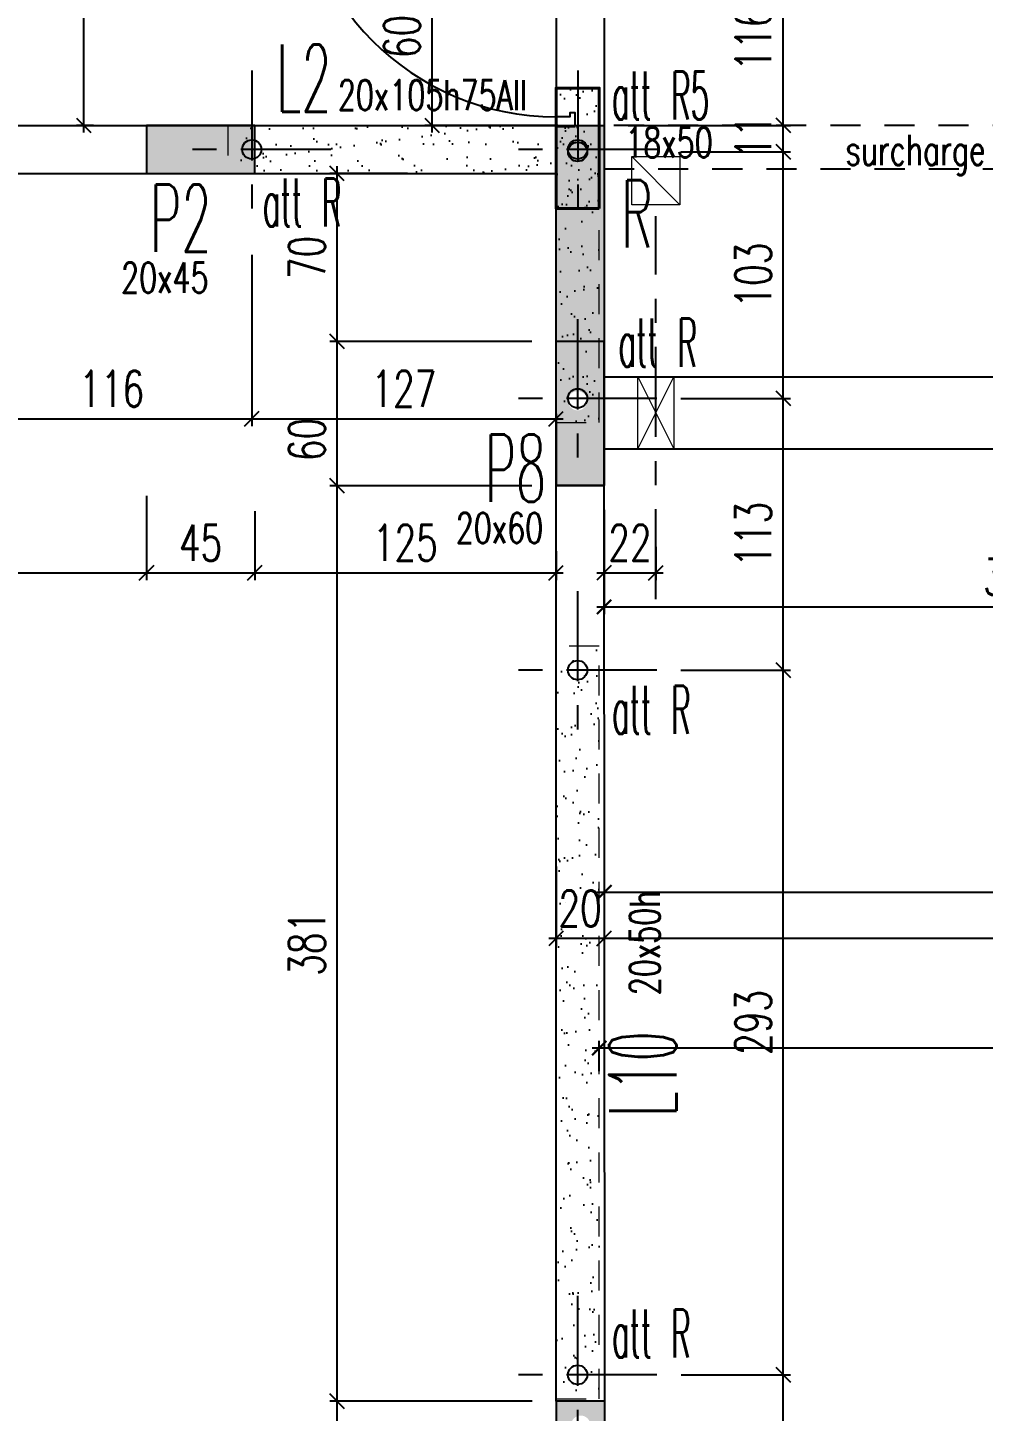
# Model space of a CAD drawing. Extents: x 308 to 787, y -199 to -146.
# Drawn here: x 321.9 to 325.88, y -170.14 to -164.39 of the extents above; entities that cross this region are included whole.
import ezdxf

# ---------------------------------------------------------------- set-up
doc = ezdxf.new("R2010")
doc.units = 0
doc.header["$LTSCALE"] = 0.5
doc.header["$MEASUREMENT"] = 0
for name, pattern in [('AXES2', [1.125, 0.75, -0.125, 0.125, -0.125]), ('CACHE', [0.375, 0.25, -0.125]), ('CONTINU', [0]), ('DISCONTINU2', [0.375, 0.25, -0.125])]:
    doc.linetypes.add(name, pattern=pattern)
doc.layers.get('0').update_dxf_attribs({"linetype": 'CONTINUOUS'})
doc.layers.get('DEFPOINTS').update_dxf_attribs({"linetype": 'CONTINUOUS'})
doc.layers.add('00 - RESERVATIONS SPEC Plombier', color=90, linetype='CONTINUOUS', lineweight=20)
doc.layers.add('TPFI poteaux', color=1, linetype='CONTINUOUS', lineweight=40)
for name, color, linetype in [('_ SERTI RESERVATION', 210, 'CACHE'), ('AXES', 6, 'AXES2'), ('COTATION', 7, 'CONTINUOUS'), ('MURS', 3, 'CONTINUOUS'), ('POCHAGE', 254, 'CONTINUOUS'), ('POTEAUX', 1, 'CONTINUOUS'), ('POUTRES', 2, 'CONTINUOUS'), ('RAID', 1, 'CONTINUOUS'), ('RDC', 7, 'DISCONTINU2'), ('REPERAGE', 4, 'CONTINUOUS'), ('REPERE-POT', 4, 'CONTINUOUS'), ('REPERE-POUT', 4, 'CONTINUOUS'), ('REPERE-RAID', 4, 'CONTINUOUS'), ('TPFI cloisonsSAAD', 4, 'CONTINUOUS')]:
    doc.layers.add(name, color=color, linetype=linetype)
doc.styles.add('ROMANS8', font='romans.shx', dxfattribs={"width": 0.7})
doc.styles.get("Standard").update_dxf_attribs({"font": 'txt.shx'})
doc.dimstyles.new('COT50 cm', dxfattribs={"dimtxt": 0.15, "dimasz": 0.06, "dimexe": 0.03, "dimexo": 0.1, "dimgap": 0.05, "dimtad": 1, "dimdec": 0, "dimlfac": 100, "dimzin": 0, "dimdsep": 46, "dimtxsty": 'ROMANS8', "dimblk1": 'OBLIQUE', "dimblk2": 'OBLIQUE', "dimsah": 1, "dimcen": 0.03, "dimdle": 0.03, "dimclrt": 1, "dimadec": 0, "dimazin": 0, "dimtfac": 1, "dimtdec": 0, "dimtmove": 0, "dimatfit": 3, "dimfxl": 0, "dimtolj": 1, "dimtzin": 0, "dimlwd": -1, "dimlwe": -1, "dimarcsym": 0})
pattern_1 = [(37.5, (-513.79323, 160.44126), (-0.004409535, 0.134877664), [0, -0.1064, 0, -0.119, 0, -0.11375]), (7.5, (-513.79323, 160.44126), (0.12388437, 0.197550225), [0, -0.0574, 0, -0.0959, 0, -0.03675]), (327.5, (-513.87933, 160.44126), (0.21798993, 0.000396134), [0, -0.035, 0, -0.126, 0, -0.1645]), (317.5, (-513.87933, 160.44126), (0.21042886, 0.06143729), [0, -0.0175, 0, -0.0826, 0, -0.0945])]

# ---------------------------------------------------------------- blocks, each defined once
blk = doc.blocks.new('_Oblique')
at = {"layer": 'COTATION', "color": 0, "lineweight": -2}
blk.add_line((-0.5, -0.5), (0.5, 0.5), dxfattribs=at)
blk = doc.blocks.new('*D124')
at = {"layer": 'COTATION', "color": 0, "transparency": 16777216}
for p, q in [((322.3063, -163.4315), (322.1051, -163.4315)), ((322.1351, -164.8263), (322.1351, -163.4015)), ((322.1763, -164.7963), (322.1051, -164.7963))]:
    blk.add_line(p, q, dxfattribs=at)
at = {"layer": 'DEFPOINTS', "color": 0, "transparency": 16777216}
for p in [(322.1351, -163.4315), (322.4063, -163.4315), (322.2763, -164.7963)]:
    blk.add_point(p, dxfattribs=at)
at = {"layer": 'COTATION', "color": 0, "transparency": 16777216, "xscale": 0.06, "yscale": 0.06, "zscale": 0.06}
for p, rotation in [((322.1351, -163.4315), 90), ((322.1351, -164.7963), 270)]:
    blk.add_blockref('_Oblique', p, dxfattribs=dict(at, rotation=rotation))
at = {"layer": 'COTATION', "color": 1, "transparency": 16777216, "insert": (322.0101, -164.1139), "char_height": 0.15, "attachment_point": 5, "rotation": 90, "style": 'ROMANS8'}
blk.add_mtext('\\A1;136', dxfattribs=at)
blk = doc.blocks.new('*D132')
at = {"layer": 'COTATION', "color": 0, "transparency": 16777216}
for p, q in [((321.669, -165.0963), (321.669, -166.0465)), ((322.8339, -165.3351), (322.8339, -166.0465)), ((321.639, -166.0165), (322.8639, -166.0165))]:
    blk.add_line(p, q, dxfattribs=at)
at = {"layer": 'DEFPOINTS', "color": 0, "transparency": 16777216}
for p in [(321.669, -164.9963), (322.8339, -165.2351), (322.8339, -166.0165)]:
    blk.add_point(p, dxfattribs=at)
at = {"layer": 'COTATION', "color": 0, "transparency": 16777216, "xscale": 0.06, "yscale": 0.06, "zscale": 0.06, "rotation": 180}
blk.add_blockref('_Oblique', (321.669, -166.0165), dxfattribs=at)
at = {"layer": 'COTATION', "color": 0, "transparency": 16777216, "xscale": 0.06, "yscale": 0.06, "zscale": 0.06}
blk.add_blockref('_Oblique', (322.8339, -166.0165), dxfattribs=at)
at = {"layer": 'COTATION', "color": 1, "transparency": 16777216, "insert": (322.2514, -165.8915), "char_height": 0.15, "attachment_point": 5, "style": 'ROMANS8'}
blk.add_mtext('\\A1;116', dxfattribs=at)
blk = doc.blocks.new('*D133')
at = {"layer": 'COTATION', "color": 0, "transparency": 16777216}
for p, q in [((322.8339, -165.3351), (322.8339, -166.0465)), ((322.8039, -166.0165), (324.1291, -166.0165)), ((324.0991, -166.0165), (324.0991, -166.0465))]:
    blk.add_line(p, q, dxfattribs=at)
at = {"layer": 'DEFPOINTS', "color": 0, "transparency": 16777216}
for p in [(322.8339, -165.2351), (324.0991, -165.9942), (324.0991, -166.0165)]:
    blk.add_point(p, dxfattribs=at)
at = {"layer": 'COTATION', "color": 0, "transparency": 16777216, "xscale": 0.06, "yscale": 0.06, "zscale": 0.06, "rotation": 180}
blk.add_blockref('_Oblique', (322.8339, -166.0165), dxfattribs=at)
at = {"layer": 'COTATION', "color": 0, "transparency": 16777216, "xscale": 0.06, "yscale": 0.06, "zscale": 0.06}
blk.add_blockref('_Oblique', (324.0991, -166.0165), dxfattribs=at)
at = {"layer": 'COTATION', "color": 1, "transparency": 16777216, "insert": (323.4665, -165.8915), "char_height": 0.15, "attachment_point": 5, "style": 'ROMANS8'}
blk.add_mtext('\\A1;127', dxfattribs=at)
blk = doc.blocks.new('*D135')
at = {"layer": 'COTATION', "color": 0, "transparency": 16777216}
for p, q in [((317.4993, -166.2249), (317.4993, -166.6866)), ((322.396, -166.3359), (322.396, -166.6866)), ((317.4693, -166.6566), (322.426, -166.6566))]:
    blk.add_line(p, q, dxfattribs=at)
at = {"layer": 'DEFPOINTS', "color": 0, "transparency": 16777216}
for p in [(317.4993, -166.1249), (322.396, -166.2359), (322.396, -166.6566)]:
    blk.add_point(p, dxfattribs=at)
at = {"layer": 'COTATION', "color": 0, "transparency": 16777216, "xscale": 0.06, "yscale": 0.06, "zscale": 0.06, "rotation": 180}
blk.add_blockref('_Oblique', (317.4993, -166.6566), dxfattribs=at)
at = {"layer": 'COTATION', "color": 0, "transparency": 16777216, "xscale": 0.06, "yscale": 0.06, "zscale": 0.06}
blk.add_blockref('_Oblique', (322.396, -166.6566), dxfattribs=at)
at = {"layer": 'COTATION', "color": 1, "transparency": 16777216, "insert": (319.9476, -166.5316), "char_height": 0.15, "attachment_point": 5, "style": 'ROMANS8'}
blk.add_mtext('\\A1;490', dxfattribs=at)
blk = doc.blocks.new('*D136')
at = {"layer": 'COTATION', "color": 0, "transparency": 16777216}
for p, q in [((322.396, -166.3359), (322.396, -166.6866)), ((322.846, -166.4008), (322.846, -166.6866)), ((322.366, -166.6566), (322.876, -166.6566))]:
    blk.add_line(p, q, dxfattribs=at)
at = {"layer": 'DEFPOINTS', "color": 0, "transparency": 16777216}
for p in [(322.396, -166.2359), (322.846, -166.3008), (322.846, -166.6566)]:
    blk.add_point(p, dxfattribs=at)
at = {"layer": 'COTATION', "color": 0, "transparency": 16777216, "xscale": 0.06, "yscale": 0.06, "zscale": 0.06, "rotation": 180}
blk.add_blockref('_Oblique', (322.396, -166.6566), dxfattribs=at)
at = {"layer": 'COTATION', "color": 0, "transparency": 16777216, "xscale": 0.06, "yscale": 0.06, "zscale": 0.06}
blk.add_blockref('_Oblique', (322.846, -166.6566), dxfattribs=at)
at = {"layer": 'COTATION', "color": 1, "transparency": 16777216, "insert": (322.621, -166.5316), "char_height": 0.15, "attachment_point": 5, "style": 'ROMANS8'}
blk.add_mtext('\\A1;45', dxfattribs=at)
blk = doc.blocks.new('*D137')
at = {"layer": 'COTATION', "color": 0, "transparency": 16777216}
for p, q in [((322.846, -166.4008), (322.846, -166.6866)), ((324.0992, -166.5671), (324.0992, -166.6866)), ((322.816, -166.6566), (324.1292, -166.6566))]:
    blk.add_line(p, q, dxfattribs=at)
at = {"layer": 'DEFPOINTS', "color": 0, "transparency": 16777216}
for p in [(322.846, -166.3008), (324.0992, -166.4671), (324.0992, -166.6566)]:
    blk.add_point(p, dxfattribs=at)
at = {"layer": 'COTATION', "color": 0, "transparency": 16777216, "xscale": 0.06, "yscale": 0.06, "zscale": 0.06, "rotation": 180}
blk.add_blockref('_Oblique', (322.846, -166.6566), dxfattribs=at)
at = {"layer": 'COTATION', "color": 0, "transparency": 16777216, "xscale": 0.06, "yscale": 0.06, "zscale": 0.06}
blk.add_blockref('_Oblique', (324.0992, -166.6566), dxfattribs=at)
at = {"layer": 'COTATION', "color": 1, "transparency": 16777216, "insert": (323.4726, -166.5316), "char_height": 0.15, "attachment_point": 5, "style": 'ROMANS8'}
blk.add_mtext('\\A1;125', dxfattribs=at)
blk = doc.blocks.new('*D141')
at = {"layer": 'COTATION', "color": 0, "transparency": 16777216}
for p, q in [((323.9997, -170.1007), (323.1585, -170.1007)), ((323.1885, -172.0712), (323.1885, -170.0707)), ((323.9992, -172.0412), (323.1585, -172.0412))]:
    blk.add_line(p, q, dxfattribs=at)
at = {"layer": 'DEFPOINTS', "color": 0, "transparency": 16777216}
for p in [(323.1885, -170.1007), (324.0997, -170.1007), (324.0992, -172.0412)]:
    blk.add_point(p, dxfattribs=at)
at = {"layer": 'COTATION', "color": 0, "transparency": 16777216, "xscale": 0.06, "yscale": 0.06, "zscale": 0.06}
for p, rotation in [((323.1885, -170.1007), 90), ((323.1885, -172.0412), 270)]:
    blk.add_blockref('_Oblique', p, dxfattribs=dict(at, rotation=rotation))
at = {"layer": 'COTATION', "color": 1, "transparency": 16777216, "insert": (323.0635, -171.071), "char_height": 0.15, "attachment_point": 5, "rotation": 90, "style": 'ROMANS8'}
blk.add_mtext('\\A1;194', dxfattribs=at)
blk = doc.blocks.new('*D142')
at = {"layer": 'COTATION', "color": 0, "transparency": 16777216}
for p, q in [((323.9992, -166.2944), (323.1585, -166.2944)), ((323.1885, -170.1307), (323.1885, -166.2644)), ((323.9997, -170.1007), (323.1585, -170.1007))]:
    blk.add_line(p, q, dxfattribs=at)
at = {"layer": 'DEFPOINTS', "color": 0, "transparency": 16777216}
for p in [(323.1885, -166.2944), (324.0992, -166.2944), (324.0997, -170.1007)]:
    blk.add_point(p, dxfattribs=at)
at = {"layer": 'COTATION', "color": 0, "transparency": 16777216, "xscale": 0.06, "yscale": 0.06, "zscale": 0.06}
for p, rotation in [((323.1885, -166.2944), 90), ((323.1885, -170.1007), 270)]:
    blk.add_blockref('_Oblique', p, dxfattribs=dict(at, rotation=rotation))
at = {"layer": 'COTATION', "color": 1, "transparency": 16777216, "insert": (323.0635, -168.1975), "char_height": 0.15, "attachment_point": 5, "rotation": 90, "style": 'ROMANS8'}
blk.add_mtext('\\A1;381', dxfattribs=at)
blk = doc.blocks.new('*D143')
at = {"layer": 'COTATION', "color": 0, "transparency": 16777216}
for p, q in [((323.1885, -166.3244), (323.1885, -165.6643)), ((323.9991, -165.6943), (323.1585, -165.6943)), ((323.9992, -166.2944), (323.1585, -166.2944))]:
    blk.add_line(p, q, dxfattribs=at)
at = {"layer": 'DEFPOINTS', "color": 0, "transparency": 16777216}
for p in [(323.1885, -165.6943), (324.0991, -165.6943), (324.0992, -166.2944)]:
    blk.add_point(p, dxfattribs=at)
at = {"layer": 'COTATION', "color": 0, "transparency": 16777216, "xscale": 0.06, "yscale": 0.06, "zscale": 0.06}
for p, rotation in [((323.1885, -165.6943), 90), ((323.1885, -166.2944), 270)]:
    blk.add_blockref('_Oblique', p, dxfattribs=dict(at, rotation=rotation))
at = {"layer": 'COTATION', "color": 1, "transparency": 16777216, "insert": (323.0635, -166.1023), "char_height": 0.15, "attachment_point": 5, "rotation": 90, "style": 'ROMANS8'}
blk.add_mtext('\\A1;60', dxfattribs=at)
blk = doc.blocks.new('*D144')
at = {"layer": 'COTATION', "color": 0, "transparency": 16777216}
for p, q in [((323.1885, -165.7243), (323.1885, -164.9665)), ((323.4812, -164.9965), (323.1585, -164.9965)), ((323.9991, -165.6943), (323.1585, -165.6943))]:
    blk.add_line(p, q, dxfattribs=at)
at = {"layer": 'DEFPOINTS', "color": 0, "transparency": 16777216}
for p in [(323.1885, -164.9965), (323.5812, -164.9965), (324.0991, -165.6943)]:
    blk.add_point(p, dxfattribs=at)
at = {"layer": 'COTATION', "color": 0, "transparency": 16777216, "xscale": 0.06, "yscale": 0.06, "zscale": 0.06}
for p, rotation in [((323.1885, -164.9965), 90), ((323.1885, -165.6943), 270)]:
    blk.add_blockref('_Oblique', p, dxfattribs=dict(at, rotation=rotation))
at = {"layer": 'COTATION', "color": 1, "transparency": 16777216, "insert": (323.0635, -165.3454), "char_height": 0.15, "attachment_point": 5, "rotation": 90, "style": 'ROMANS8'}
blk.add_mtext('\\A1;70', dxfattribs=at)
blk = doc.blocks.new('*D150')
at = {"layer": 'COTATION', "color": 0, "transparency": 16777216}
for p, q in [((324.6194, -169.9913), (325.0743, -169.9913)), ((325.0443, -171.1513), (325.0443, -169.9613)), ((324.6194, -171.1213), (325.0743, -171.1213))]:
    blk.add_line(p, q, dxfattribs=at)
at = {"layer": 'DEFPOINTS', "color": 0, "transparency": 16777216}
for p in [(324.5194, -169.9913), (325.0443, -169.9913), (324.5194, -171.1213)]:
    blk.add_point(p, dxfattribs=at)
at = {"layer": 'COTATION', "color": 0, "transparency": 16777216, "xscale": 0.06, "yscale": 0.06, "zscale": 0.06}
for p, rotation in [((325.0443, -169.9913), 90), ((325.0443, -171.1213), 270)]:
    blk.add_blockref('_Oblique', p, dxfattribs=dict(at, rotation=rotation))
at = {"layer": 'COTATION', "color": 1, "transparency": 16777216, "insert": (324.9193, -170.5563), "char_height": 0.15, "attachment_point": 5, "rotation": 90, "style": 'ROMANS8'}
blk.add_mtext('\\A1;113', dxfattribs=at)
blk = doc.blocks.new('*D151')
at = {"layer": 'COTATION', "color": 0, "transparency": 16777216}
for p, q in [((324.6178, -167.0613), (325.0743, -167.0613)), ((325.0443, -170.0213), (325.0443, -167.0313)), ((324.6194, -169.9913), (325.0743, -169.9913))]:
    blk.add_line(p, q, dxfattribs=at)
at = {"layer": 'DEFPOINTS', "color": 0, "transparency": 16777216}
for p in [(324.5178, -167.0613), (325.0443, -167.0613), (324.5194, -169.9913)]:
    blk.add_point(p, dxfattribs=at)
at = {"layer": 'COTATION', "color": 0, "transparency": 16777216, "xscale": 0.06, "yscale": 0.06, "zscale": 0.06}
for p, rotation in [((325.0443, -167.0613), 90), ((325.0443, -169.9913), 270)]:
    blk.add_blockref('_Oblique', p, dxfattribs=dict(at, rotation=rotation))
at = {"layer": 'COTATION', "color": 1, "transparency": 16777216, "insert": (324.9193, -168.5263), "char_height": 0.15, "attachment_point": 5, "rotation": 90, "style": 'ROMANS8'}
blk.add_mtext('\\A1;293', dxfattribs=at)
blk = doc.blocks.new('*D152')
at = {"layer": 'COTATION', "color": 0, "transparency": 16777216}
for p, q in [((325.0443, -167.0913), (325.0443, -165.9013)), ((324.6178, -165.9313), (325.0743, -165.9313)), ((324.6178, -167.0613), (325.0743, -167.0613))]:
    blk.add_line(p, q, dxfattribs=at)
at = {"layer": 'DEFPOINTS', "color": 0, "transparency": 16777216}
for p in [(324.5178, -165.9313), (325.0443, -165.9313), (324.5178, -167.0613)]:
    blk.add_point(p, dxfattribs=at)
at = {"layer": 'COTATION', "color": 0, "transparency": 16777216, "xscale": 0.06, "yscale": 0.06, "zscale": 0.06}
for p, rotation in [((325.0443, -165.9313), 90), ((325.0443, -167.0613), 270)]:
    blk.add_blockref('_Oblique', p, dxfattribs=dict(at, rotation=rotation))
at = {"layer": 'COTATION', "color": 1, "transparency": 16777216, "insert": (324.9193, -166.4963), "char_height": 0.15, "attachment_point": 5, "rotation": 90, "style": 'ROMANS8'}
blk.add_mtext('\\A1;113', dxfattribs=at)
blk = doc.blocks.new('*D153')
at = {"layer": 'COTATION', "color": 0, "transparency": 16777216}
for p, q in [((325.0443, -165.9613), (325.0443, -164.8762)), ((324.6181, -164.9062), (325.0743, -164.9062)), ((324.6178, -165.9313), (325.0743, -165.9313))]:
    blk.add_line(p, q, dxfattribs=at)
at = {"layer": 'DEFPOINTS', "color": 0, "transparency": 16777216}
for p in [(324.5181, -164.9062), (325.0443, -164.9062), (324.5178, -165.9313)]:
    blk.add_point(p, dxfattribs=at)
at = {"layer": 'COTATION', "color": 0, "transparency": 16777216, "xscale": 0.06, "yscale": 0.06, "zscale": 0.06}
for p, rotation in [((325.0443, -164.9062), 90), ((325.0443, -165.9313), 270)]:
    blk.add_blockref('_Oblique', p, dxfattribs=dict(at, rotation=rotation))
at = {"layer": 'COTATION', "color": 1, "transparency": 16777216, "insert": (324.9193, -165.4188), "char_height": 0.15, "attachment_point": 5, "rotation": 90, "style": 'ROMANS8'}
blk.add_mtext('\\A1;103', dxfattribs=at)
blk = doc.blocks.new('*D154')
at = {"layer": 'COTATION', "color": 0, "transparency": 16777216}
for p, q in [((324.399, -164.7963), (325.0743, -164.7963)), ((325.0443, -164.9362), (325.0443, -164.7663)), ((324.6181, -164.9062), (325.0743, -164.9062))]:
    blk.add_line(p, q, dxfattribs=at)
at = {"layer": 'DEFPOINTS', "color": 0, "transparency": 16777216}
for p in [(324.299, -164.7963), (325.0443, -164.7963), (324.5181, -164.9062)]:
    blk.add_point(p, dxfattribs=at)
at = {"layer": 'COTATION', "color": 0, "transparency": 16777216, "xscale": 0.06, "yscale": 0.06, "zscale": 0.06}
for p, rotation in [((325.0443, -164.7963), 90), ((325.0443, -164.9062), 270)]:
    blk.add_blockref('_Oblique', p, dxfattribs=dict(at, rotation=rotation))
at = {"layer": 'COTATION', "color": 1, "transparency": 16777216, "insert": (324.9193, -164.8439), "char_height": 0.15, "attachment_point": 5, "rotation": 90, "style": 'ROMANS8'}
blk.add_mtext('\\A1;11', dxfattribs=at)
blk = doc.blocks.new('*D592')
at = {"layer": 'COTATION', "color": 0, "transparency": 16777216}
for p, q in [((324.299, -167.8771), (324.299, -168.2071)), ((330.1793, -167.8771), (330.1793, -168.2071)), ((330.2093, -168.1771), (324.269, -168.1771))]:
    blk.add_line(p, q, dxfattribs=at)
at = {"layer": 'DEFPOINTS', "color": 0, "transparency": 16777216}
for p in [(330.1793, -166.1413), (324.299, -166.3597), (324.299, -168.1771)]:
    blk.add_point(p, dxfattribs=at)
at = {"layer": 'COTATION', "color": 0, "transparency": 16777216, "xscale": 0.06, "yscale": 0.06, "zscale": 0.06, "rotation": 180}
blk.add_blockref('_Oblique', (324.299, -168.1771), dxfattribs=at)
at = {"layer": 'COTATION', "color": 0, "transparency": 16777216, "xscale": 0.06, "yscale": 0.06, "zscale": 0.06}
blk.add_blockref('_Oblique', (330.1793, -168.1771), dxfattribs=at)
at = {"layer": 'COTATION', "color": 1, "transparency": 16777216, "insert": (327.2392, -168.0521), "char_height": 0.15, "attachment_point": 5, "style": 'ROMANS8'}
blk.add_mtext('\\A1;588', dxfattribs=at)
blk = doc.blocks.new('*D593')
at = {"layer": 'COTATION', "color": 0, "transparency": 16777216}
for p, q in [((324.0992, -167.8771), (324.0992, -168.2071)), ((324.299, -167.8771), (324.299, -168.2071)), ((324.329, -168.1771), (324.0692, -168.1771))]:
    blk.add_line(p, q, dxfattribs=at)
at = {"layer": 'DEFPOINTS', "color": 0, "transparency": 16777216}
for p in [(324.299, -166.3597), (324.0992, -166.4027), (324.0992, -168.1771)]:
    blk.add_point(p, dxfattribs=at)
at = {"layer": 'COTATION', "color": 0, "transparency": 16777216, "xscale": 0.06, "yscale": 0.06, "zscale": 0.06, "rotation": 180}
blk.add_blockref('_Oblique', (324.0992, -168.1771), dxfattribs=at)
at = {"layer": 'COTATION', "color": 0, "transparency": 16777216, "xscale": 0.06, "yscale": 0.06, "zscale": 0.06}
blk.add_blockref('_Oblique', (324.299, -168.1771), dxfattribs=at)
at = {"layer": 'COTATION', "color": 1, "transparency": 16777216, "insert": (324.1991, -168.0521), "char_height": 0.15, "attachment_point": 5, "style": 'ROMANS8'}
blk.add_mtext('\\A1;20', dxfattribs=at)
blk = doc.blocks.new('*D601')
at = {"layer": 'COTATION', "color": 0, "transparency": 16777216}
for p, q in [((325.0443, -164.8263), (325.0443, -163.6103)), ((324.7322, -163.6403), (325.0743, -163.6403)), ((324.6181, -164.7963), (325.0743, -164.7963))]:
    blk.add_line(p, q, dxfattribs=at)
at = {"layer": 'DEFPOINTS', "color": 0, "transparency": 16777216}
for p in [(324.6322, -163.6403), (325.0443, -163.6403), (324.5181, -164.7963)]:
    blk.add_point(p, dxfattribs=at)
at = {"layer": 'COTATION', "color": 0, "transparency": 16777216, "xscale": 0.06, "yscale": 0.06, "zscale": 0.06}
for p, rotation in [((325.0443, -163.6403), 90), ((325.0443, -164.7963), 270)]:
    blk.add_blockref('_Oblique', p, dxfattribs=dict(at, rotation=rotation))
at = {"layer": 'COTATION', "color": 1, "transparency": 16777216, "insert": (324.9193, -164.2183), "char_height": 0.15, "attachment_point": 5, "rotation": 90, "style": 'ROMANS8'}
blk.add_mtext('\\A1;116x218h', dxfattribs=at)
blk = doc.blocks.new('A$C6B096A38')
at = {"layer": 'POCHAGE'}
h = blk.add_hatch(dxfattribs=at)
h.set_pattern_fill('AR-SAND', color=0, scale=0.07)
h.set_pattern_definition(pattern_1)
edge = h.paths.add_edge_path()
edge.add_arc((-23.2619, -4.465), 0.04, 180, 270, ccw=False)
edge.add_line((-23.3019, -4.465), (-23.3619, -4.465))
edge.add_line((-23.3619, -4.465), (-23.3619, -4.555))
edge.add_line((-23.3619, -4.555), (-23.2619, -4.555))
edge.add_line((-23.2619, -4.555), (-23.2619, -4.505))
edge = h.paths.add_edge_path()
edge.add_line((-23.2619, -4.355), (-23.3619, -4.355))
edge.add_line((-23.3619, -4.355), (-23.3619, -4.465))
edge.add_line((-23.3619, -4.465), (-23.3019, -4.465))
edge.add_arc((-23.2619, -4.465), 0.04, 90, 180, ccw=False)
edge.add_line((-23.2619, -4.425), (-23.2619, -4.355))
edge = h.paths.add_edge_path()
edge.add_line((-21.9066, -4.355), (-23.2619, -4.355))
edge.add_line((-23.2619, -4.355), (-23.2619, -4.425))
edge.add_arc((-23.2619, -4.465), 0.04, 0, 90, ccw=False)
edge.add_arc((-23.2619, -4.465), 0.04, -90, 0, ccw=False)
edge.add_line((-23.2619, -4.505), (-23.2619, -4.555))
edge.add_line((-23.2619, -4.555), (-21.9969, -4.5553))
edge.add_line((-21.9969, -4.5553), (-21.9969, -5.5))
edge.add_line((-21.9969, -5.5), (-21.9469, -5.5))
edge.add_arc((-21.9069, -5.5), 0.04, 0, 180, ccw=False)
edge.add_line((-21.8669, -5.5), (-21.8169, -5.5))
edge.add_line((-21.8169, -5.5), (-21.8169, -4.465))
edge.add_line((-21.8169, -4.465), (-21.8666, -4.465))
edge.add_arc((-21.9066, -4.465), 0.04, -180, 0, ccw=False)
edge.add_arc((-21.9066, -4.465), 0.04, 90, 180, ccw=False)
edge.add_line((-21.9066, -4.425), (-21.9066, -4.355))
edge = h.paths.add_edge_path()
edge.add_line((-21.8169, -4.355), (-21.9066, -4.355))
edge.add_line((-21.9066, -4.355), (-21.9066, -4.425))
edge.add_arc((-21.9066, -4.465), 0.04, 0, 90, ccw=False)
edge.add_line((-21.8666, -4.465), (-21.8169, -4.465))
edge.add_line((-21.8169, -4.465), (-21.8169, -4.355))
edge = h.paths.add_edge_path()
edge.add_arc((-21.9069, -5.5), 0.04, 180, 270, ccw=False)
edge.add_line((-21.9469, -5.5), (-21.9969, -5.5))
edge.add_line((-21.9969, -5.5), (-21.9969, -5.59))
edge.add_line((-21.9969, -5.59), (-21.9069, -5.59))
edge.add_line((-21.9069, -5.59), (-21.9069, -5.54))
edge = h.paths.add_edge_path()
edge.add_line((-21.8169, -5.5), (-21.8669, -5.5))
edge.add_arc((-21.9069, -5.5), 0.04, -90, 0, ccw=False)
edge.add_line((-21.9069, -5.54), (-21.9069, -5.59))
edge.add_line((-21.9069, -5.59), (-21.8169, -5.59))
edge.add_line((-21.8169, -5.59), (-21.8169, -5.5))
h = blk.add_hatch(dxfattribs=at)
h.set_pattern_fill('AR-SAND', color=0, scale=0.07)
h.set_pattern_definition(pattern_1)
h.paths.add_polyline_path([(-21.8169, -6.52), (-21.9969, -6.52), (-21.9969, -9.65), (-21.8169, -9.65)])
at = {"layer": 'AXES', "color": 1}
for p, q in [((-23.2619, -4.1261), (-23.2619, -4.7839)), ((-21.9066, -4.1261), (-21.9066, -4.7838)), ((-22.9331, -4.455), (-23.5908, -4.455)), ((-21.5778, -4.455), (-22.2355, -4.455)), ((-21.9069, -5.1611), (-21.9069, -5.8189)), ((-21.578, -5.49), (-22.2358, -5.49)), ((-21.9069, -6.2911), (-21.9069, -6.9489)), ((-21.578, -6.62), (-22.2358, -6.62)), ((-21.9069, -9.2211), (-21.9069, -9.8789)), ((-21.578, -9.55), (-22.2358, -9.55))]:
    blk.add_line(p, q, dxfattribs=at)
at = {"layer": 'RAID'}
for centre in [(-23.2619, -4.455), (-21.9066, -4.455), (-21.9069, -5.49), (-21.9069, -6.62), (-21.9069, -9.55)]:
    blk.add_circle(centre, 0.04, dxfattribs=at)
at = {"layer": 'RDC', "linetype": 'CACHE', "lineweight": 15}
for points in [[(-21.8169, -4.355), (-23.3619, -4.355), (-23.3619, -4.555), (-21.9969, -4.5553), (-21.9969, -5.59), (-21.8169, -5.59)], [(-21.8169, -6.52), (-21.9969, -6.52), (-21.9969, -9.65), (-21.8169, -9.65)]]:
    blk.add_lwpolyline(points, close=True, dxfattribs=at)
blk = doc.blocks.new('A$C107C5660')
for p, q in [((0, 0), (0, 0.07)), ((1.0196, 0), (1.0196, 0.07))]:
    blk.add_line(p, q)
for points in [[(0, 0.07), (0.0175, 0.07), (0.0175, 0.07), (0.05, 0.07), (0.05, 0.05), (0.035, 0.05), (0.035, 0), (0.025, 0), (0.025, 0), (0, 0)], [(1.0196, 0.07), (0.9871, 0.07), (0.9871, 0.07), (0.9696, 0.07), (0.9696, 0.05), (0.9846, 0.05), (0.9846, 0), (0.9946, 0), (0.9946, 0), (1.0196, 0)]]:
    blk.add_lwpolyline(points)
blk.add_lwpolyline([(0.075, 0), (0.035, 0), (0.035, -0.9496), (0.075, -0.9496)], close=True)
blk.add_arc((0.035, 0), 0.9496, 269.999, 359.999)
blk = doc.blocks.new('*D1022')
at = {"layer": 'COTATION', "color": 0, "transparency": 16777216}
for p, q in [((323.5837, -164.8263), (323.5837, -164.1663)), ((323.7171, -164.1963), (323.5537, -164.1963)), ((324.1071, -164.7963), (323.5537, -164.7963))]:
    blk.add_line(p, q, dxfattribs=at)
at = {"layer": 'DEFPOINTS', "color": 0, "transparency": 16777216}
for p in [(323.5837, -164.1963), (323.8171, -164.1963), (324.2071, -164.7963)]:
    blk.add_point(p, dxfattribs=at)
at = {"layer": 'COTATION', "color": 0, "transparency": 16777216, "xscale": 0.06, "yscale": 0.06, "zscale": 0.06}
for p, rotation in [((323.5837, -164.1963), 90), ((323.5837, -164.7963), 270)]:
    blk.add_blockref('_Oblique', p, dxfattribs=dict(at, rotation=rotation))
at = {"layer": 'COTATION', "color": 1, "transparency": 16777216, "insert": (323.4587, -164.4267), "char_height": 0.15, "attachment_point": 5, "rotation": 90, "style": 'ROMANS8'}
blk.add_mtext('\\A1;60', dxfattribs=at)
blk = doc.blocks.new('_ArchTick')
at = {"color": 0, "linetype": 'ByBlock', "const_width": 0.15}
blk.add_lwpolyline([(-0.5, -0.5), (0.5, 0.5)], dxfattribs=at)
blk = doc.blocks.new('*D1029')
at = {"layer": '_ SERTI RESERVATION', "color": 0, "linetype": 'CONTINU', "transparency": 16777216}
for p, q in [((324.2992, -166.3942), (324.2992, -166.8283)), ((327.7216, -166.5599), (327.7216, -166.8283)), ((324.2692, -166.7983), (327.7516, -166.7983))]:
    blk.add_line(p, q, dxfattribs=at)
at = {"layer": 'DEFPOINTS', "color": 0, "linetype": 'CONTINU', "transparency": 16777216}
for p in [(324.2992, -166.2942), (327.7216, -166.4599), (327.7216, -166.7983)]:
    blk.add_point(p, dxfattribs=at)
at = {"layer": '_ SERTI RESERVATION', "color": 0, "linetype": 'CONTINU', "transparency": 16777216, "xscale": 0.06, "yscale": 0.06, "zscale": 0.06, "rotation": 180}
blk.add_blockref('_ArchTick', (324.2992, -166.7983), dxfattribs=at)
at = {"layer": '_ SERTI RESERVATION', "color": 0, "linetype": 'CONTINU', "transparency": 16777216, "xscale": 0.06, "yscale": 0.06, "zscale": 0.06}
blk.add_blockref('_ArchTick', (327.7216, -166.7983), dxfattribs=at)
at = {"layer": '_ SERTI RESERVATION', "linetype": 'CONTINU', "transparency": 16777216, "insert": (326.0104, -166.6733), "char_height": 0.15, "attachment_point": 5, "style": 'ROMANS8'}
blk.add_mtext('\\A1;342', dxfattribs=at)
blk = doc.blocks.new('*D1032')
at = {"layer": '_ SERTI RESERVATION', "color": 0, "linetype": 'CONTINU', "transparency": 16777216}
for p, q in [((324.2998, -167.4437), (324.2998, -168.015)), ((330.3919, -167.8663), (330.3919, -168.015)), ((324.2698, -167.985), (330.4219, -167.985))]:
    blk.add_line(p, q, dxfattribs=at)
at = {"layer": 'DEFPOINTS', "color": 0, "linetype": 'CONTINU', "transparency": 16777216}
for p in [(324.2998, -167.3437), (330.3919, -167.7663), (330.3919, -167.985)]:
    blk.add_point(p, dxfattribs=at)
at = {"layer": '_ SERTI RESERVATION', "color": 0, "linetype": 'CONTINU', "transparency": 16777216, "xscale": 0.06, "yscale": 0.06, "zscale": 0.06, "rotation": 180}
blk.add_blockref('_ArchTick', (324.2998, -167.985), dxfattribs=at)
at = {"layer": '_ SERTI RESERVATION', "color": 0, "linetype": 'CONTINU', "transparency": 16777216, "xscale": 0.06, "yscale": 0.06, "zscale": 0.06}
blk.add_blockref('_ArchTick', (330.3919, -167.985), dxfattribs=at)
at = {"layer": '_ SERTI RESERVATION', "linetype": 'CONTINU', "transparency": 16777216, "insert": (327.3458, -167.86), "char_height": 0.15, "attachment_point": 5, "style": 'ROMANS8'}
blk.add_mtext('\\A1;609', dxfattribs=at)
blk = doc.blocks.new('*D1143')
at = {"layer": '_ SERTI RESERVATION', "color": 0, "linetype": 'CONTINU', "transparency": 16777216}
for p, q in [((324.2793, -168.7287), (324.2793, -168.6028)), ((328.7773, -168.7287), (328.7773, -168.6028)), ((328.8073, -168.6328), (324.2493, -168.6328))]:
    blk.add_line(p, q, dxfattribs=at)
at = {"layer": 'DEFPOINTS', "color": 0, "linetype": 'CONTINU', "transparency": 16777216}
for p in [(324.2793, -168.6328), (324.2793, -168.8287), (328.7773, -168.8287)]:
    blk.add_point(p, dxfattribs=at)
at = {"layer": '_ SERTI RESERVATION', "color": 0, "linetype": 'CONTINU', "transparency": 16777216, "xscale": 0.06, "yscale": 0.06, "zscale": 0.06, "rotation": 180}
blk.add_blockref('_ArchTick', (324.2793, -168.6328), dxfattribs=at)
at = {"layer": '_ SERTI RESERVATION', "color": 0, "linetype": 'CONTINU', "transparency": 16777216, "xscale": 0.06, "yscale": 0.06, "zscale": 0.06}
blk.add_blockref('_ArchTick', (328.7773, -168.6328), dxfattribs=at)
at = {"layer": '_ SERTI RESERVATION', "linetype": 'CONTINU', "transparency": 16777216, "insert": (326.5283, -168.5078), "char_height": 0.15, "attachment_point": 5, "style": 'ROMANS8'}
blk.add_mtext('\\A1;450', dxfattribs=at)
blk = doc.blocks.new('*D1195')
at = {"layer": 'COTATION', "color": 0, "transparency": 16777216}
for p, q in [((324.5142, -166.549), (324.5142, -166.6866)), ((324.2691, -166.6566), (324.5442, -166.6566)), ((324.2991, -166.6251), (324.2991, -166.6866))]:
    blk.add_line(p, q, dxfattribs=at)
at = {"layer": 'DEFPOINTS', "color": 0, "transparency": 16777216}
for p in [(324.5142, -166.449), (324.2991, -166.5251), (324.5142, -166.6566)]:
    blk.add_point(p, dxfattribs=at)
at = {"layer": 'COTATION', "color": 0, "transparency": 16777216, "xscale": 0.06, "yscale": 0.06, "zscale": 0.06, "rotation": 180}
blk.add_blockref('_Oblique', (324.2991, -166.6566), dxfattribs=at)
at = {"layer": 'COTATION', "color": 0, "transparency": 16777216, "xscale": 0.06, "yscale": 0.06, "zscale": 0.06}
blk.add_blockref('_Oblique', (324.5142, -166.6566), dxfattribs=at)
at = {"layer": 'COTATION', "color": 1, "transparency": 16777216, "insert": (324.4067, -166.5316), "char_height": 0.15, "attachment_point": 5, "style": 'ROMANS8'}
blk.add_mtext('\\A1;22', dxfattribs=at)

msp = doc.modelspace()

# ---------------------------------------------------------------- hatches: boundary and pattern name
at = {"layer": 'POCHAGE'}
msp.add_hatch(color=256, dxfattribs=at).paths.add_polyline_path([(324.299, -164.7963), (324.0993, -164.7963), (324.0992, -165.6942), (324.2989, -165.6942)])
h = msp.add_hatch(color=256, dxfattribs=at)
h.dxf.hatch_style = 1
h.paths.add_polyline_path([(324.3019, -170.1005), (324.0996, -170.1005), (324.0995, -172.0413), (324.3017, -172.0413)])
h.paths.add_polyline_path([(324.1619, -170.2005, -1), (324.2419, -170.2005, -1)], flags=16)
at = {"layer": 'POTEAUX'}
h = msp.add_hatch(color=256, dxfattribs=at)
h.dxf.hatch_style = 1
h.paths.add_polyline_path([(322.846, -164.9963), (322.846, -164.7963), (322.396, -164.7963), (322.396, -164.9963)])
h = msp.add_hatch(color=256, dxfattribs=at)
h.dxf.hatch_style = 1
h.paths.add_polyline_path([(324.299, -165.9413), (324.279, -165.9413), (324.279, -166.0313), (324.0993, -166.0313), (324.0993, -166.2942), (324.299, -166.2942)])
h.paths.add_polyline_path([(324.189, -165.9813, -0.414214), (324.149, -165.9413), (324.0993, -165.9413), (324.0993, -166.0313), (324.189, -166.0313)])
h.paths.add_polyline_path([(324.279, -165.9413), (324.229, -165.9413, -0.414214), (324.189, -165.9813), (324.189, -166.0313), (324.279, -166.0313)])
h.paths.add_polyline_path([(324.279, -165.6942), (324.189, -165.6942), (324.189, -165.9013, -0.414214), (324.229, -165.9413), (324.279, -165.9413)])
h.paths.add_polyline_path([(324.299, -165.6942), (324.279, -165.6942), (324.279, -165.9413), (324.299, -165.9413)])
h.paths.add_polyline_path([(324.189, -165.6942), (324.0993, -165.6943), (324.0993, -165.9413), (324.149, -165.9413, -0.414214), (324.189, -165.9013)])
at = {"layer": 'RAID'}
h = msp.add_hatch(dxfattribs=at)
h.set_pattern_fill('AR-SAND', color=256, scale=0.07)
h.set_pattern_definition([(37.5, (0, 0), (-0.004409535, 0.134877664), [0, -0.1064, 0, -0.119, 0, -0.11375]), (7.5, (0, 0), (0.12388437, 0.197550225), [0, -0.0574, 0, -0.0959, 0, -0.03675]), (327.5, (-0.0861, 0), (0.21798993, 0.000396134), [0, -0.035, 0, -0.126, 0, -0.1645]), (317.5, (-0.0861, 0), (0.21042886, 0.06143729), [0, -0.0175, 0, -0.0826, 0, -0.0945])])
h.paths.add_polyline_path([(324.2792, -165.1413), (324.0992, -165.1413), (324.0992, -164.6413), (324.2792, -164.6413)])
msp.add_hatch(color=256, dxfattribs=at).paths.add_polyline_path([(324.1492, -164.9062, -1), (324.2292, -164.9062, -1)])

# ---------------------------------------------------------------- linework, layer by layer
at = {"layer": '00 - RESERVATIONS SPEC Plombier', "color": 100}
for p, q in [((324.4142, -164.9263), (324.6142, -165.1263)), ((324.4392, -166.1413), (324.5892, -165.8413)), ((324.4392, -165.8413), (324.5892, -166.1413))]:
    msp.add_line(p, q, dxfattribs=at)
for points in [[(324.4142, -164.9263), (324.6142, -164.9263), (324.6142, -165.1263), (324.4142, -165.1263)], [(324.4392, -166.1413), (324.4392, -165.8413), (324.5892, -165.8413), (324.5892, -166.1413)]]:
    msp.add_lwpolyline(points, close=True, dxfattribs=at)
at = {"layer": 'AXES', "color": 1}
msp.add_line((324.5142, -166.7668), (324.5142, -165.1735), dxfattribs=at)
at = {"layer": 'MURS'}
msp.add_lwpolyline([(324.0993, -164.7963), (324.299, -164.7963), (324.299, -166.2942), (324.0993, -166.2942)], close=True, dxfattribs=at)
msp.add_lwpolyline([(339.0159, -177.4701), (331.7362, -177.4663), (331.7362, -173.9313), (331.5561, -173.9313), (331.5561, -177.4663), (324.3012, -177.4663), (324.3019, -170.1005), (324.0996, -170.1005), (324.0994, -177.6662), (347.324, -177.6662), (347.324, -177.4662)], dxfattribs=at)
at = {"layer": 'POTEAUX'}
for points in [[(322.846, -164.9963), (322.846, -164.7963), (322.396, -164.7963), (322.396, -164.9963)], [(324.2992, -165.6942), (324.0991, -165.6943), (324.0992, -166.2942), (324.2992, -166.2942)]]:
    msp.add_lwpolyline(points, close=True, dxfattribs=at)
at = {"layer": 'POUTRES'}
for p, q in [((324.0993, -163.5963), (324.0993, -164.7963)), ((324.299, -163.5963), (324.299, -164.7963)), ((317.4993, -164.7963), (324.0993, -164.7963)), ((317.4993, -164.9963), (324.0993, -164.9966)), ((324.299, -165.8413), (330.1793, -165.8413)), ((324.299, -166.1413), (338.9806, -166.1413)), ((324.0997, -170.1005), (324.0992, -166.2942)), ((324.3019, -170.1005), (324.299, -166.2942))]:
    msp.add_line(p, q, dxfattribs=at)
at = {"layer": 'RAID'}
msp.add_circle((324.1892, -164.9062), 0.04, dxfattribs=at)
at = {"layer": 'TPFI cloisonsSAAD', "linetype": 'CACHE'}
msp.add_lwpolyline([(324.2992, -164.9763), (327.8852, -164.9763), (327.8852, -167.1763), (330.1793, -167.1763), (330.1793, -171.4563), (333.1126, -171.4563), (333.1126, -167.1763), (339.0157, -167.1763), (339.0157, -166.9963), (332.403, -166.9963), (332.403, -167.1763), (332.9326, -167.1763), (332.9326, -171.2763), (330.3593, -171.2763), (330.3593, -167.1763), (330.8892, -167.1763), (330.8892, -166.9963), (330.3593, -166.9963), (330.3593, -165.6826), (330.1793, -165.6826), (330.1793, -166.9963), (328.0652, -166.9963), (328.0652, -164.7963), (324.299, -164.7963)], dxfattribs=at)
at = {"layer": 'TPFI poteaux'}
msp.add_lwpolyline([(324.2792, -165.1413), (324.0992, -165.1413), (324.0992, -164.6413), (324.2792, -164.6413)], close=True, dxfattribs=at)

# ---------------------------------------------------------------- block references
at = {"color": 1, "xscale": 1.137, "yscale": 1.137, "zscale": 1.137, "rotation": 270.0000613008057}
msp.add_blockref('A$C107C5660', (324.0993, -163.6416), dxfattribs=at)
at = {"layer": 'RDC'}
msp.add_blockref('A$C6B096A38', (346.0959, -160.4413), dxfattribs=at)

# ---------------------------------------------------------------- texts
at = {"layer": 'REPERAGE', "color": 1, "style": 'ROMANS8', "width": 0.7}
for s, p in [(' 20x105h75All ', (323.132, -164.7326)), ('surcharge sur dalle 300kg/ml', (325.3034, -164.961))]:
    msp.add_text(s, height=0.125, dxfattribs=at).set_placement(p)
msp.add_text(' 20x50h', height=0.125, rotation=90, dxfattribs=at).set_placement((324.5309, -168.4729))
at = {"layer": 'REPERE-POT', "color": 4, "width": 0.519}
for s, p in [('P2', (322.4106, -165.3222)), ('P8', (323.8026, -166.3612))]:
    msp.add_text(s, height=0.28, dxfattribs=at).set_placement(p)
at = {"layer": 'REPERE-POT', "color": 1, "style": 'ROMANS8', "width": 0.7}
for s, p in [('20x45', (322.2904, -165.4919)), ('20x60', (323.6824, -166.5327))]:
    msp.add_text(s, height=0.125, dxfattribs=at).set_placement(p)
at = {"layer": 'REPERE-POUT', "width": 0.519}
msp.add_text('L2', height=0.28, dxfattribs=at).set_placement((322.9348, -164.7403))
msp.add_text('L10', height=0.28, rotation=90, dxfattribs=at).set_placement((324.5998, -168.918))
at = {"layer": 'REPERE-RAID', "color": 4}
for s, height, width, p in [('att R5', 0.2, 0.45, (324.3317, -164.772)), ('att R', 0.2, 0.45, (322.8796, -165.2172)), ('R', 0.28, 0.519, (324.37, -165.304)), ('att R', 0.2, 0.45, (324.3588, -165.7998)), ('att R', 0.2, 0.45, (324.3321, -167.3263)), ('att R', 0.2, 0.45, (324.3321, -169.9198))]:
    msp.add_text(s, height=height, dxfattribs=dict(at, width=width)).set_placement(p)
at = {"layer": 'REPERE-RAID', "color": 1, "style": 'ROMANS8', "width": 0.7}
msp.add_text('18x50', height=0.125, dxfattribs=at).set_placement((324.3872, -164.9295))

# ---------------------------------------------------------------- dimensions: what is measured, and where the dimension line sits
at = {"layer": '_ SERTI RESERVATION', "linetype": 'CONTINU'}
for base, p1, p2, picture, middle in [((327.7216, -166.7983), (324.2992, -166.2942), (327.7216, -166.4599), '*D1029', (326.0104, -166.6733)), ((330.3919, -167.985), (324.2998, -167.3437), (330.3919, -167.7663), '*D1032', (327.3458, -167.86)), ((324.2793, -168.6328), (328.7773, -168.8287), (324.2793, -168.8287), '*D1143', (326.5283, -168.5078))]:
    dim = msp.add_linear_dim(base=base, p1=p1, p2=p2, dimstyle='COT50 cm', override={"dimblk": 'ArchTick', "dimsah": 0, "dimclrt": 256, "dimfxl": 3}, dxfattribs=at)
    dim.commit()
    dim.dimension.update_dxf_attribs({"geometry": picture, "text_midpoint": middle})
at = {"layer": 'COTATION'}
dim = msp.add_linear_dim(base=(322.1351, -163.4315), p1=(322.2763, -164.7963), p2=(322.4063, -163.4315), angle=90, dimstyle='COT50 cm', dxfattribs=at)
dim.commit()
dim.dimension.update_dxf_attribs({"geometry": '*D124', "text_midpoint": (322.0101, -164.1139)})
dim = msp.add_linear_dim(base=(325.0443, -163.6403), p1=(324.5181, -164.7963), p2=(324.6322, -163.6403), angle=90, text='<>x218h', dimstyle='COT50 cm', override={"dimtmove": 1}, dxfattribs=at)
dim.commit()
dim.dimension.update_dxf_attribs({"geometry": '*D601', "text_midpoint": (324.9193, -164.2183)})
dim = msp.add_linear_dim(base=(323.5837, -164.1963), p1=(324.2071, -164.7963), p2=(323.8171, -164.1963), angle=90, dimstyle='COT50 cm', dxfattribs=at)
dim.commit()
dim.dimension.update_dxf_attribs({"geometry": '*D1022', "text_midpoint": (323.5837, -164.4267), "dimtype": 160})
for base, p1, p2, picture, middle in [((325.0443, -164.7963), (324.5181, -164.9062), (324.299, -164.7963), '*D154', (325.0443, -164.8439)), ((323.1885, -165.6943), (324.0992, -166.2944), (324.0991, -165.6943), '*D143', (323.1885, -166.1023))]:
    dim = msp.add_linear_dim(base=base, p1=p1, p2=p2, angle=90, dimstyle='COT50 cm', override={"dimtmove": 1}, dxfattribs=at)
    dim.commit()
    dim.dimension.update_dxf_attribs({"geometry": picture, "text_midpoint": middle, "dimtype": 160})
for base, p1, p2, picture, middle in [((325.0443, -164.9062), (324.5178, -165.9313), (324.5181, -164.9062), '*D153', (324.9193, -165.4188)), ((323.1885, -164.9965), (324.0991, -165.6943), (323.5812, -164.9965), '*D144', (323.0635, -165.3454)), ((325.0443, -165.9313), (324.5178, -167.0613), (324.5178, -165.9313), '*D152', (324.9193, -166.4963)), ((323.1885, -166.2944), (324.0997, -170.1007), (324.0992, -166.2944), '*D142', (323.0635, -168.1975)), ((325.0443, -167.0613), (324.5194, -169.9913), (324.5178, -167.0613), '*D151', (324.9193, -168.5263)), ((325.0443, -169.9913), (324.5194, -171.1213), (324.5194, -169.9913), '*D150', (324.9193, -170.5563)), ((323.1885, -170.1007), (324.0992, -172.0412), (324.0997, -170.1007), '*D141', (323.0635, -171.071))]:
    dim = msp.add_linear_dim(base=base, p1=p1, p2=p2, angle=90, dimstyle='COT50 cm', override={"dimtmove": 1}, dxfattribs=at)
    dim.commit()
    dim.dimension.update_dxf_attribs({"geometry": picture, "text_midpoint": middle})
for base, p1, p2, override, picture, middle in [((322.8339, -166.0165), (321.669, -164.9963), (322.8339, -165.2351), {"dimtmove": 1}, '*D132', (322.2514, -165.8915)), ((324.0991, -166.0165), (322.8339, -165.2351), (324.0991, -165.9942), {"dimtmove": 1}, '*D133', (323.4665, -165.8915)), ((322.396, -166.6566), (317.4993, -166.1249), (322.396, -166.2359), {"dimtmove": 1}, '*D135', (319.9476, -166.5316)), ((324.299, -168.1771), (330.1793, -166.1413), (324.299, -166.3597), {"dimtmove": 1, "dimfxl": 0.3}, '*D592', (327.2392, -168.0521)), ((322.846, -166.6566), (322.396, -166.2359), (322.846, -166.3008), {"dimtmove": 1}, '*D136', (322.621, -166.5316)), ((324.0992, -166.6566), (322.846, -166.3008), (324.0992, -166.4671), {"dimtmove": 1}, '*D137', (323.4726, -166.5316))]:
    dim = msp.add_linear_dim(base=base, p1=p1, p2=p2, dimstyle='COT50 cm', override=override, dxfattribs=at)
    dim.commit()
    dim.dimension.update_dxf_attribs({"geometry": picture, "text_midpoint": middle})
for base, p1, p2, override, picture, middle in [((324.0992, -168.1771), (324.299, -166.3597), (324.0992, -166.4027), {"dimtmove": 1, "dimfxl": 0.3}, '*D593', (324.1991, -168.1771)), ((324.5142, -166.6566), (324.2991, -166.5251), (324.5142, -166.449), {"dimtmove": 1}, '*D1195', (324.4067, -166.6566))]:
    dim = msp.add_linear_dim(base=base, p1=p1, p2=p2, dimstyle='COT50 cm', override=override, dxfattribs=at)
    dim.commit()
    dim.dimension.update_dxf_attribs({"geometry": picture, "text_midpoint": middle, "dimtype": 160})

doc.saveas('drawing.dxf')
